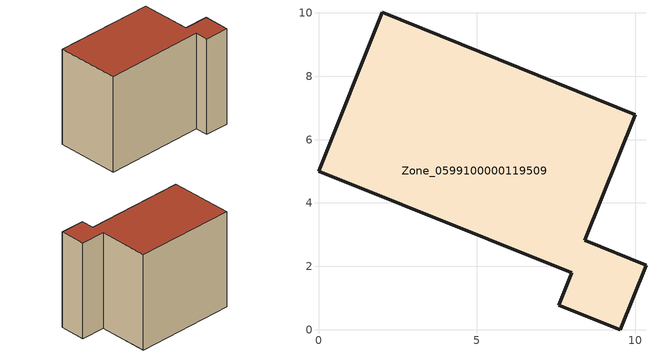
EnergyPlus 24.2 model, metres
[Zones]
Zone_0599100000119509
 floor ground (C_G): 10.34,2.04 9.52,0 7.59,0.78 8,1.8 0,5.01 2.01,10.02 10,6.79 8.41,2.82 z0
 wall outside (C_F): 9.52,0 10.34,2.04 8.41,2.82 10,6.79 2.01,10.02 0,5.01 8,1.8 7.59,0.78 9.52,0 z0:8.33
 roof outside (C_R): 10.34,2.04 8.41,2.82 10,6.79 2.01,10.02 0,5.01 8,1.8 7.59,0.78 9.52,0 z8.33
[BUILDING]
Pand.0599100000119509: North Axis=0; Terrain=City; Loads Convergence Tolerance Value=0.04; Temperature Convergence Tolerance Value=0.4; Solar Distribution=FullExterior; Maximum Number of Warmup Days=25; Minimum Number of Warmup Days=1
[Site:Location]
Rotterdam.The.Hague.AP_ZH_NLD Design_Conditions: Latitude=51.96; Longitude=4.45; Time Zone=1; Elevation=-4.5
[SITE:GROUNDTEMPERATURE:BUILDINGSURFACE]
18, 18, 18, 18, 18, 18, 18, 18, 18, 18, 18, 18
[MATERIAL] Thermal Absorptance=0.9; Solar Absorptance=0.7; Visible Absorptance=0.7
Name | Roughness | Thickness | Conductivity | Density | Specific Heat
G.TI.1975-1991 | MediumSmooth | 0.15 | 0.288461 | 540 | 1210
F.TI.1975-1991 | Rough | 0.3 | 0.230769 | 1920 | 840
R.TI.1975-1991 | MediumRough | 0.2 | 0.153846 | 1500 | 1000
[CONSTRUCTION]
C_G: G.TI.1975-1991
C_F: F.TI.1975-1991
C_R: R.TI.1975-1991
[ZONE]
Zone_0599100000119509: Type=1; Multiplier=1; Ceiling Height=Autocalculate; Volume=Autocalculate; Floor Area=autocalculate; Part of Total Floor Area=Yes
[ZONEINFILTRATION:DESIGNFLOWRATE]
Infil_Zone_0599100000119509: Zone or ZoneList or Space or SpaceList=Zone_0599100000119509; Schedule=AlwaysOn; Design Flow Rate Calculation Method=Flow/Area; Flow Rate per Floor Area=0.003; Constant Term Coefficient=1; Temperature Term Coefficient=0; Velocity Term Coefficient=0; Velocity Squared Term Coefficient=0
[HVACTEMPLATE:ZONE:IDEALLOADSAIRSYSTEM]
Zone_0599100000119509: Maximum Heating Supply Air Temperature=50; Minimum Cooling Supply Air Temperature=13; Maximum Heating Supply Air Humidity Ratio=0.0156; Minimum Cooling Supply Air Humidity Ratio=0.0077; Heating Limit=NoLimit; Cooling Limit=NoLimit; Dehumidification Control Type=ConstantSensibleHeatRatio; Cooling Sensible Heat Ratio=0.7; Dehumidification Setpoint=60; Humidification Control Type=None; Humidification Setpoint=30; Outdoor Air Method=None; Outdoor Air Flow Rate per Person=0.00944; Outdoor Air Flow Rate per Zone Floor Area=0; Outdoor Air Flow Rate per Zone=0; Demand Controlled Ventilation Type=None; Outdoor Air Economizer Type=NoEconomizer; Heat Recovery Type=None; Sensible Heat Recovery Effectiveness=0.7; Latent Heat Recovery Effectiveness=0.65
[ZONECONTROL:THERMOSTAT]
ThermostatControl_Zone_0599100000119509: Zone or ZoneList=Zone_0599100000119509; Control Type Schedule=DualSetpointControlType; Control 1=Thermostat_Zone_0599100000119509; Temperature Difference Between Cutout And Setpoint=0
[THERMOSTATSETPOINT:DUALSETPOINT]
Thermostat_Zone_0599100000119509: Heating Setpoint Temperature Schedule=HeatingSetpoint_Zone_0599100000119509; Cooling Setpoint Temperature Schedule=CoolingSetpoint_Zone_0599100000119509
[SCHEDULE:COMPACT]
HeatingSetpoint_Zone_0599100000119509: Through: 12/31, For: AllDays, Until: 24:00, 21
CoolingSetpoint_Zone_0599100000119509: Through: 12/31, For: AllDays, Until: 24:00, 24
DualSetpointControlType: Through: 12/31, For: AllDays, Until: 24:00, 4
AlwaysOn: Through: 12/31, For: AllDays, Until: 24:00, 1
